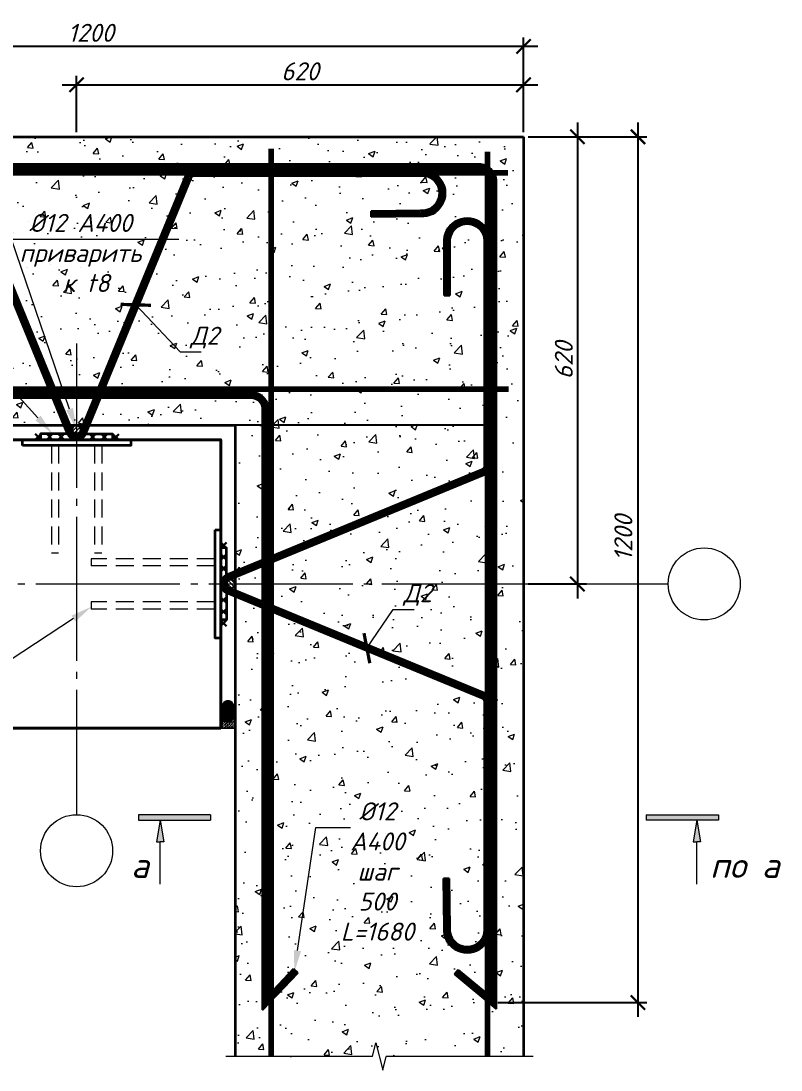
# Model space of a CAD drawing. Header units: millimetres. Extents: x -1807136 to 121189, y 23614 to 410608.
# Drawn here: x 17786 to 18840, y 25172 to 26627 of the extents above; entities that cross this region are included whole.
import ezdxf
from ezdxf import colors
from ezdxf.entities.mleader import LeaderData, LeaderLine
from ezdxf.enums import TextEntityAlignment as Align
from ezdxf.math import Vec2, Vec3

# ---------------------------------------------------------------- set-up
doc = ezdxf.new("R2010")
doc.units = ezdxf.units.MM
doc.header["$PDMODE"] = 3
doc.linetypes.add('DASHED2', pattern=[0.375, 0.25, -0.125])
doc.linetypes.add('GOST2.303 5', pattern=[24, 20, -1.5, 1, -1.5])
doc.layers.get('0').update_dxf_attribs({"lineweight": 5})
doc.layers.get('Defpoints').update_dxf_attribs({"lineweight": 0})
for name, color, linetype, lineweight in [('!!!Металл разрез', 7, 'Continuous', 35), ('#Cварка', 96, 'Continuous', 30), ('#Арматура', 152, 'Continuous', 30), ('#Бетон разрез', 22, 'Continuous', 40), ('#Выноски', 7, 'Continuous', 15), ('#Газобетон', 152, 'Continuous', 35), ('#Границы штриховок', 7, 'Continuous', 20), ('#Оси', 7, 'Continuous', 9), ('k_ Размеры', 7, 'Continuous', 15)]:
    doc.layers.add(name, color=color, linetype=linetype, lineweight=lineweight)
doc.layers.add('#Hatch', color=7, linetype='Continuous', lineweight=5, true_color=0x525252)
doc.layers.add('#Арматура вид_2', color=7, linetype='Continuous', lineweight=35, true_color=0x616161)
doc.styles.add('STEP PR', font='isocpeui.ttf')
doc.dimstyles.new('SPDS', dxfattribs={"dimscale": 10, "dimtxt": 2.5, "dimasz": 2, "dimexe": 1.25, "dimexo": 0.625, "dimtad": 1, "dimdec": 0, "dimrnd": 0.001, "dimtxsty": 'STEP PR', "dimblk": 'ARCHTICK', "dimcen": 2.5, "dimdle": 2, "dimclrd": 256, "dimclre": 256, "dimclrt": 7, "dimadec": 0, "dimazin": 2, "dimtfac": 0.75, "dimtdec": 0, "dimtmove": 1, "dimatfit": 3, "dimfxl": 1, "dimtolj": 1, "dimarcsym": 1})
pattern_1 = [(315, (-13598.9252, 45024.1905), (1.122532015, 1.122532015), []), (45, (-13598.9252, 45024.1905), (-1.122532015, 1.122532015), [])]
pattern_2 = [(307.5, (-13598.9252, 45027.4771), (2.44706619, 0.08000156), [0, -1.9304, 0, -2.159, 0, -2.06375]), (277.5, (-13598.9252, 45027.477), (3.5841255, -2.24761642), [0, -1.0414, 0, -1.7399, 0, -0.66675]), (237.5, (-13598.9252, 45029.0392), (0.00718592, -3.95496185), [0, -0.635, 0, -2.286, 0, -2.9845]), (227.5, (-13598.9252, 45029.0392), (1.11464662, -3.81778226), [0, -0.3175, 0, -1.4986, 0, -1.7145])]

# ---------------------------------------------------------------- blocks, each defined once
blk = doc.blocks.new('*U244')
at = {"layer": '#Арматура', "lineweight": 0}
h = blk.add_hatch(dxfattribs=at)
h.set_pattern_fill('ANSI31', scale=1.2)
edge = h.paths.add_edge_path()
edge.add_arc((0, 6), 6, 0, 360)
blk.add_circle((0, 6), 6)
blk = doc.blocks.new('_ArchTick')
at = {"color": 0, "linetype": 'ByBlock', "const_width": 0.15}
blk.add_lwpolyline([(-0.5, -0.5), (0.5, 0.5)], dxfattribs=at)
blk = doc.blocks.new('*D450')
at = {"layer": 'Defpoints', "color": 0, "transparency": 16777216}
for p in [(17054.2, 26466.3), (18435.7, 26466.3), (18435.7, 26066.3)]:
    blk.add_point(p, dxfattribs=at)
at = {"layer": 'k_ Размеры', "lineweight": -2, "transparency": 16777216}
for p, q in [((17054.2, 26046.3), (17054.2, 26486.3)), ((18429.4, 26466.3), (17041.7, 26466.3)), ((18429.4, 26066.3), (17041.7, 26066.3))]:
    blk.add_line(p, q, dxfattribs=at)
at = {"layer": 'k_ Размеры', "lineweight": -2, "transparency": 16777216, "xscale": 20, "yscale": 20, "zscale": 20}
for p, rotation in [((17054.2, 26466.3), 90), ((17054.2, 26066.3), 270)]:
    blk.add_blockref('_ArchTick', p, dxfattribs=dict(at, rotation=rotation))
at = {"layer": 'k_ Размеры', "color": 7, "transparency": 16777216, "insert": (17035.4, 26266.3), "char_height": 25, "attachment_point": 5, "rotation": 90, "style": 'STEP PR'}
blk.add_mtext('\\A1;400', dxfattribs=at)
blk = doc.blocks.new('*D451')
at = {"layer": 'Defpoints', "color": 0, "lineweight": 40, "transparency": 16777216}
for p in [(17115.7, 26116.3), (18435.7, 26116.3), (18435.7, 26066.3)]:
    blk.add_point(p, dxfattribs=at)
at = {"layer": 'k_ Размеры', "lineweight": -2, "transparency": 16777216}
for p, q in [((17115.7, 26046.3), (17115.7, 26136.3)), ((18429.4, 26116.3), (17103.2, 26116.3)), ((18429.4, 26066.3), (17103.2, 26066.3))]:
    blk.add_line(p, q, dxfattribs=at)
at = {"layer": 'k_ Размеры', "lineweight": -2, "transparency": 16777216, "xscale": 20, "yscale": 20, "zscale": 20}
for p, rotation in [((17115.7, 26116.3), 90), ((17115.7, 26066.3), 270)]:
    blk.add_blockref('_ArchTick', p, dxfattribs=dict(at, rotation=rotation))
at = {"layer": 'k_ Размеры', "color": 7, "transparency": 16777216, "insert": (17097, 26091.3), "char_height": 25, "attachment_point": 5, "rotation": 90, "style": 'STEP PR'}
blk.add_mtext('\\A1;50', dxfattribs=at)
blk = doc.blocks.new('*D452')
at = {"layer": 'Defpoints', "color": 0, "lineweight": 40, "transparency": 16777216}
for p in [(18435.7, 26466.3), (17115.7, 26416.3), (18435.7, 26416.3)]:
    blk.add_point(p, dxfattribs=at)
at = {"layer": 'k_ Размеры', "lineweight": -2, "transparency": 16777216}
for p, q in [((17115.7, 26486.3), (17115.7, 26396.3)), ((18429.4, 26466.3), (17103.2, 26466.3)), ((18429.4, 26416.3), (17103.2, 26416.3))]:
    blk.add_line(p, q, dxfattribs=at)
at = {"layer": 'k_ Размеры', "lineweight": -2, "transparency": 16777216, "xscale": 20, "yscale": 20, "zscale": 20}
for p, rotation in [((17115.7, 26466.3), 90), ((17115.7, 26416.3), 270)]:
    blk.add_blockref('_ArchTick', p, dxfattribs=dict(at, rotation=rotation))
at = {"layer": 'k_ Размеры', "color": 7, "transparency": 16777216, "insert": (17097, 26441.3), "char_height": 25, "attachment_point": 5, "rotation": 90, "style": 'STEP PR'}
blk.add_mtext('\\A1;50', dxfattribs=at)
blk = doc.blocks.new('*D453')
at = {"layer": 'Defpoints', "color": 0, "transparency": 16777216}
for p in [(18435.7, 26066.3), (17115.7, 26046.3), (18063.2, 26046.3)]:
    blk.add_point(p, dxfattribs=at)
at = {"layer": 'k_ Размеры', "lineweight": -2, "transparency": 16777216}
for p, q in [((17115.7, 26086.3), (17115.7, 26026.3)), ((18429.4, 26066.3), (17103.2, 26066.3)), ((18057, 26046.3), (17103.2, 26046.3))]:
    blk.add_line(p, q, dxfattribs=at)
at = {"layer": 'k_ Размеры', "lineweight": -2, "transparency": 16777216, "xscale": 20, "yscale": 20, "zscale": 20}
for p, rotation in [((17115.7, 26066.3), 90), ((17115.7, 26046.3), 270)]:
    blk.add_blockref('_ArchTick', p, dxfattribs=dict(at, rotation=rotation))
at = {"layer": 'k_ Размеры', "color": 7, "transparency": 16777216, "insert": (17097.3, 26005.3), "char_height": 25, "attachment_point": 5, "rotation": 90, "style": 'STEP PR'}
blk.add_mtext('\\A1;20', dxfattribs=at)
blk = doc.blocks.new('*U251')
for p, q in [((-0.5, 0.5), (0.5, -0.5)), ((0.5, 0.5), (-0.5, -0.5)), ((1.5, 0.5), (2.5, -0.5)), ((2.5, 0.5), (1.5, -0.5)), ((3.5, 0.5), (4.5, -0.5)), ((4.5, 0.5), (3.5, -0.5))]:
    blk.add_line(p, q)
blk = doc.blocks.new('*U458')
at = {"ltscale": 100}
h = blk.add_hatch(color=256, dxfattribs=at)
h.dxf.hatch_style = 1
h.paths.add_polyline_path([(-335, 770), (-335, 700), (665, 700), (665, 770)])
h = blk.add_hatch(color=256, dxfattribs=at)
h.dxf.hatch_style = 1
h.paths.add_polyline_path([(-85, 400), (-35, 400), (15, 400), (-35, 700)])
at = {"linetype": 'Continuous', "ltscale": 100}
for p, q in [((-335, 770), (-335, 700)), ((665, 770), (-335, 770)), ((-335, 700), (665, 700)), ((-35, 700), (-85, 400)), ((-35, 700), (15, 400)), ((-85, 400), (-35, 400)), ((15, 400), (-35, 400))]:
    blk.add_line(p, q, dxfattribs=at)
blk.add_lwpolyline([(665, 770), (665, 700)], dxfattribs=at)
at = {"linetype": 'Continuous', "ltscale": 100, "extrusion": (-1, 1e-16, 0), "elevation": 35}
blk.add_lwpolyline([(190, 0), (-400, 0)], dxfattribs=at)
at = {"ltscale": 100, "style": 'STEP PR'}
blk.add_attdef('Nh', text='', height=350, dxfattribs=at).set_placement((-192, -102), align=Align.RIGHT)
blk = doc.blocks.new('*D454')
at = {"layer": 'Defpoints', "color": 0, "transparency": 16777216}
for p in [(17282.9, 26591.7), (18483.2, 26466.3), (17282.9, 26424.3)]:
    blk.add_point(p, dxfattribs=at)
at = {"layer": 'k_ Размеры', "lineweight": -2, "transparency": 16777216}
for p, q in [((18503.2, 26591.7), (17262.9, 26591.7)), ((17282.9, 26430.5), (17282.9, 26604.2)), ((18483.2, 26472.5), (18483.2, 26604.2))]:
    blk.add_line(p, q, dxfattribs=at)
at = {"layer": 'k_ Размеры', "lineweight": -2, "transparency": 16777216, "xscale": 20, "yscale": 20, "zscale": 20, "rotation": 180}
blk.add_blockref('_ArchTick', (17282.9, 26591.7), dxfattribs=at)
at = {"layer": 'k_ Размеры', "lineweight": -2, "transparency": 16777216, "xscale": 20, "yscale": 20, "zscale": 20}
blk.add_blockref('_ArchTick', (18483.2, 26591.7), dxfattribs=at)
at = {"layer": 'k_ Размеры', "color": 7, "transparency": 16777216, "insert": (17883.1, 26610.5), "char_height": 25, "attachment_point": 5, "style": 'STEP PR'}
blk.add_mtext('\\A1;1200', dxfattribs=at)
blk = doc.blocks.new('*D455')
at = {"layer": 'Defpoints', "color": 0, "transparency": 16777216}
for p in [(18483.2, 26466.3), (18441.2, 25265.8), (18642, 25265.8)]:
    blk.add_point(p, dxfattribs=at)
at = {"layer": 'k_ Размеры', "lineweight": -2, "transparency": 16777216}
for p, q in [((18642, 26486.3), (18642, 25245.8)), ((18489.5, 26466.3), (18654.5, 26466.3)), ((18447.5, 25265.8), (18654.5, 25265.8))]:
    blk.add_line(p, q, dxfattribs=at)
at = {"layer": 'k_ Размеры', "lineweight": -2, "transparency": 16777216, "xscale": 20, "yscale": 20, "zscale": 20}
for p, rotation in [((18642, 26466.3), 90), ((18642, 25265.8), 270)]:
    blk.add_blockref('_ArchTick', p, dxfattribs=dict(at, rotation=rotation))
at = {"layer": 'k_ Размеры', "color": 7, "transparency": 16777216, "insert": (18621.7, 25910), "char_height": 25, "attachment_point": 5, "rotation": 90, "style": 'STEP PR'}
blk.add_mtext('\\A1;1200', dxfattribs=at)
blk = doc.blocks.new('*D456')
at = {"layer": 'Defpoints', "color": 0, "transparency": 16777216}
for p in [(18483.2, 26466.3), (18483.2, 25846.3), (18557.9, 25846.3)]:
    blk.add_point(p, dxfattribs=at)
at = {"layer": 'k_ Размеры', "lineweight": -2, "transparency": 16777216}
for p, q in [((18557.9, 26486.3), (18557.9, 25826.3)), ((18489.5, 26466.3), (18570.4, 26466.3)), ((18489.5, 25846.3), (18570.4, 25846.3))]:
    blk.add_line(p, q, dxfattribs=at)
at = {"layer": 'k_ Размеры', "lineweight": -2, "transparency": 16777216, "xscale": 20, "yscale": 20, "zscale": 20}
for p, rotation in [((18557.9, 26466.3), 90), ((18557.9, 25846.3), 270)]:
    blk.add_blockref('_ArchTick', p, dxfattribs=dict(at, rotation=rotation))
at = {"layer": 'k_ Размеры', "color": 7, "transparency": 16777216, "insert": (18539.1, 26156.3), "char_height": 25, "attachment_point": 5, "rotation": 90, "style": 'STEP PR'}
blk.add_mtext('\\A1;620', dxfattribs=at)
blk = doc.blocks.new('*D457')
at = {"layer": 'Defpoints', "color": 0, "transparency": 16777216}
for p in [(18483.2, 26538.4), (17863.2, 26466.3), (18483.2, 26466.3)]:
    blk.add_point(p, dxfattribs=at)
at = {"layer": 'k_ Размеры', "lineweight": -2, "transparency": 16777216}
for p, q in [((17863.2, 26472.5), (17863.2, 26550.9)), ((18483.2, 26472.5), (18483.2, 26550.9)), ((17843.2, 26538.4), (18503.2, 26538.4))]:
    blk.add_line(p, q, dxfattribs=at)
at = {"layer": 'k_ Размеры', "lineweight": -2, "transparency": 16777216, "xscale": 20, "yscale": 20, "zscale": 20, "rotation": 180}
blk.add_blockref('_ArchTick', (17863.2, 26538.4), dxfattribs=at)
at = {"layer": 'k_ Размеры', "lineweight": -2, "transparency": 16777216, "xscale": 20, "yscale": 20, "zscale": 20}
blk.add_blockref('_ArchTick', (18483.2, 26538.4), dxfattribs=at)
at = {"layer": 'k_ Размеры', "color": 7, "transparency": 16777216, "insert": (18173.2, 26557.1), "char_height": 25, "attachment_point": 5, "style": 'STEP PR'}
blk.add_mtext('\\A1;620', dxfattribs=at)
blk = doc.blocks.new('*U459')
at = {"ltscale": 100}
h = blk.add_hatch(color=256, dxfattribs=at)
h.dxf.hatch_style = 1
h.paths.add_polyline_path([(665, 770), (665, 700), (1665, 700), (1665, 770)])
h = blk.add_hatch(color=256, dxfattribs=at)
h.dxf.hatch_style = 1
h.paths.add_polyline_path([(1415, 400), (1365, 400), (1315, 400), (1365, 700)])
at = {"linetype": 'Continuous', "ltscale": 100}
for p, q in [((665, 770), (1665, 770)), ((1665, 770), (1665, 700)), ((1665, 700), (665, 700)), ((1365, 700), (1315, 400)), ((1365, 700), (1415, 400)), ((1315, 400), (1365, 400)), ((1415, 400), (1365, 400))]:
    blk.add_line(p, q, dxfattribs=at)
blk.add_lwpolyline([(665, 770), (665, 700)], dxfattribs=at)
at = {"linetype": 'Continuous', "ltscale": 100, "extrusion": (1, 1e-16, 0), "elevation": 1365}
blk.add_lwpolyline([(-190, 0), (400, 0)], dxfattribs=at)
at = {"ltscale": 100, "style": 'STEP PR'}
blk.add_attdef('Nh', text='', height=350, dxfattribs=at).set_placement((1799, -102), align=Align.RIGHT)
blk = doc.blocks.new('*U460')
at = {"color": 0, "linetype": 'ByBlock', "lineweight": -2}
for p, q in [((13.583, 0), (13.896, 1.25)), ((13.896, 1.25), (14.521, -1.25)), ((13.583, 0), (0, 0)), ((14.521, -1.25), (14.833, 0)), ((28.417, 0), (14.833, 0))]:
    blk.add_line(p, q, dxfattribs=at)

msp = doc.modelspace()

# ---------------------------------------------------------------- hatches: boundary and pattern name
at = {"layer": '#Hatch'}
h = msp.add_hatch(dxfattribs=at)
h.set_pattern_fill('AR-CONC', color=256, scale=0.5)
h.paths.add_polyline_path([(18483.2, 26466.3), (17163.7, 26466.3), (17163.7, 26275.6), (17182.5, 26271), (17145, 26261.6), (17163.7, 26256.9), (17163.7, 26066.3), (18083.2, 26066.3), (18083.2, 25191), (18273.8, 25191), (18278.5, 25209.8), (18287.9, 25172.3), (18292.6, 25191), (18483.2, 25191)])
h = msp.add_hatch(dxfattribs=at)
h.set_pattern_fill('ANSI37', color=256, scale=0.5, angle=-90)
h.set_pattern_definition(pattern_1)
edge = h.paths.add_edge_path()
edge.add_ellipse((18073.2, 25669.7), major_axis=(0, 14.6), ratio=0.686145, start_angle=0, end_angle=360, ccw=False)
h = msp.add_hatch(dxfattribs=at)
h.set_pattern_fill('ANSI37', color=256, scale=0.5, angle=-90)
h.set_pattern_definition(pattern_1)
edge = h.paths.add_edge_path()
edge.add_ellipse((18073.2, 25669.7), major_axis=(0, 14.6), ratio=0.686145, start_angle=0, end_angle=360, ccw=False)
h = msp.add_hatch(dxfattribs=at)
h.set_pattern_fill('ANSI37', color=256, scale=0.5, angle=-90)
h.set_pattern_definition(pattern_1)
edge = h.paths.add_edge_path()
edge.add_ellipse((18073.2, 25669.7), major_axis=(0, 14.6), ratio=0.686145, start_angle=0, end_angle=360, ccw=False)
h = msp.add_hatch(dxfattribs=at)
h.set_pattern_fill('ANSI37', color=256, scale=0.5, angle=-90)
h.set_pattern_definition(pattern_1)
edge = h.paths.add_edge_path()
edge.add_ellipse((18073.2, 25669.7), major_axis=(0, 14.6), ratio=0.686145, start_angle=0, end_angle=360, ccw=False)
h = msp.add_hatch(dxfattribs=at)
h.set_pattern_fill('AR-SAND', color=256, scale=0.05, angle=-90)
h.set_pattern_definition(pattern_2)
edge = h.paths.add_edge_path()
edge.add_ellipse((18073.2, 25669.7), major_axis=(0, 14.6), ratio=0.686145, start_angle=90, end_angle=270)
edge.add_line((18083.2, 25669.7), (18083.2, 25646.3))
edge.add_line((18083.2, 25646.3), (18063.2, 25646.3))
edge.add_line((18063.2, 25646.3), (18063.2, 25669.7))
h = msp.add_hatch(dxfattribs=at)
h.set_pattern_fill('AR-SAND', color=256, scale=0.05, angle=-90)
h.set_pattern_definition(pattern_2)
edge = h.paths.add_edge_path()
edge.add_ellipse((18073.2, 25669.7), major_axis=(0, 14.6), ratio=0.686145, start_angle=90, end_angle=270)
edge.add_line((18083.2, 25669.7), (18083.2, 25646.3))
edge.add_line((18083.2, 25646.3), (18063.2, 25646.3))
edge.add_line((18063.2, 25646.3), (18063.2, 25669.7))
h = msp.add_hatch(dxfattribs=at)
h.set_pattern_fill('AR-SAND', color=256, scale=0.05, angle=-90)
h.set_pattern_definition(pattern_2)
edge = h.paths.add_edge_path()
edge.add_ellipse((18073.2, 25669.7), major_axis=(0, 14.6), ratio=0.686145, start_angle=90, end_angle=270)
edge.add_line((18083.2, 25669.7), (18083.2, 25646.3))
edge.add_line((18083.2, 25646.3), (18063.2, 25646.3))
edge.add_line((18063.2, 25646.3), (18063.2, 25669.7))
h = msp.add_hatch(dxfattribs=at)
h.set_pattern_fill('AR-SAND', color=256, scale=0.05, angle=-90)
h.set_pattern_definition(pattern_2)
edge = h.paths.add_edge_path()
edge.add_ellipse((18073.2, 25669.7), major_axis=(0, 14.6), ratio=0.686145, start_angle=90, end_angle=270)
edge.add_line((18083.2, 25669.7), (18083.2, 25646.3))
edge.add_line((18083.2, 25646.3), (18063.2, 25646.3))
edge.add_line((18063.2, 25646.3), (18063.2, 25669.7))

# ---------------------------------------------------------------- linework, layer by layer
at = {"layer": '!!!Металл разрез'}
for points in [[(17863.2, 26054.3), (17813.2, 26054.3), (17813.2, 26046.3)], [(17863.2, 26054.3), (17813.2, 26054.3), (17813.2, 26046.3)], [(17863.2, 26054.3), (17813.2, 26054.3), (17813.2, 26046.3)], [(17863.2, 26054.3), (17813.2, 26054.3), (17813.2, 26046.3)], [(17863.2, 26054.3), (17913.2, 26054.3), (17913.2, 26046.3)], [(17863.2, 26054.3), (17913.2, 26054.3), (17913.2, 26046.3)], [(17863.2, 26054.3), (17913.2, 26054.3), (17913.2, 26046.3)], [(17863.2, 26054.3), (17913.2, 26054.3), (17913.2, 26046.3)], [(18071.2, 25846.3), (18071.2, 25896.3), (18063.2, 25896.3)], [(18071.2, 25846.3), (18071.2, 25896.3), (18063.2, 25896.3)], [(18071.2, 25846.3), (18071.2, 25896.3), (18063.2, 25896.3)], [(18071.2, 25846.3), (18071.2, 25896.3), (18063.2, 25896.3)], [(18071.2, 25846.3), (18071.2, 25796.3), (18063.2, 25796.3)], [(18071.2, 25846.3), (18071.2, 25796.3), (18063.2, 25796.3)], [(18071.2, 25846.3), (18071.2, 25796.3), (18063.2, 25796.3)], [(18071.2, 25846.3), (18071.2, 25796.3), (18063.2, 25796.3)]]:
    msp.add_lwpolyline(points, dxfattribs=at)
for points in [[(17788.2, 26038.3), (17788.2, 26046.3), (17938.2, 26046.3), (17938.2, 26038.3)], [(17788.2, 26038.3), (17788.2, 26046.3), (17938.2, 26046.3), (17938.2, 26038.3)], [(17788.2, 26038.3), (17788.2, 26046.3), (17938.2, 26046.3), (17938.2, 26038.3)], [(17788.2, 26038.3), (17788.2, 26046.3), (17938.2, 26046.3), (17938.2, 26038.3)], [(18055.2, 25921.3), (18063.2, 25921.3), (18063.2, 25771.3), (18055.2, 25771.3)], [(18055.2, 25921.3), (18063.2, 25921.3), (18063.2, 25771.3), (18055.2, 25771.3)], [(18055.2, 25921.3), (18063.2, 25921.3), (18063.2, 25771.3), (18055.2, 25771.3)], [(18055.2, 25921.3), (18063.2, 25921.3), (18063.2, 25771.3), (18055.2, 25771.3)]]:
    msp.add_lwpolyline(points, close=True, dxfattribs=at)
at = {"layer": '#Арматура', "const_width": 8}
for points in [[(18133.2, 26449.7), (18133.2, 25191)], [(18133.2, 26449.7), (18133.2, 25191)], [(18133.2, 26449.7), (18133.2, 25191)], [(18433.2, 26445.7), (18433.2, 25191)], [(17163.7, 26416.3), (18435.7, 26416.3)], [(17163.7, 26416.3), (18435.7, 26416.3)], [(17163.7, 26416.3), (18461.8, 26416.3)], [(18133.2, 26414.6), (18133.2, 25191)], [(18433.2, 26414.6), (18433.2, 25191)], [(18433.2, 26414.6), (18433.2, 25191)], [(17163.7, 26116.3), (18435.7, 26116.3)], [(17163.7, 26116.3), (18435.7, 26116.3)], [(17163.7, 26116.3), (18462.4, 26116.3)], [(17163.7, 26116.3), (18083.2, 26116.3)]]:
    msp.add_lwpolyline(points, dxfattribs=at)
at = {"layer": '#Арматура'}
for points in [[(17317.9, 26392.4), (17271.1, 26428.3), (18421.2, 26428.3, -0.414214), (18445.2, 26404.3), (18445.2, 25257.3), (18387.5, 25305.1)], [(17322.7, 26398.7), (17294.7, 26420.3), (18421.2, 26420.3, -0.414214), (18437.2, 26404.3), (18437.2, 25274.3), (18392.6, 25311.2)], [(18271.8, 26355.3), (18340.2, 26356.1, 1.070978), (18340.2, 26420.3), (18027.3, 26420.3, 0.303932), (18014.4, 26411.6), (17868.8, 26058, -0.667749), (17857.7, 26058), (17712, 26411.6, 0.303932), (17699.1, 26420.3), (17390.5, 26420.3, 1.071381), (17390.5, 26356.1), (17463.3, 26356.1)], [(18271.8, 26355.3), (18340.2, 26356.1, 1.070978), (18340.2, 26420.3), (18027.3, 26420.3, 0.303932), (18014.4, 26411.6), (17868.8, 26058, -0.667749), (17857.7, 26058), (17712, 26411.6, 0.303932), (17699.1, 26420.3), (17390.5, 26420.3, 1.071381), (17390.5, 26356.1), (17463.3, 26356.1)], [(18271.8, 26355.3), (18340.2, 26356.1, 1.070978), (18340.2, 26420.3), (18027.3, 26420.3, 0.303932), (18014.4, 26411.6), (17868.8, 26058, -0.667749), (17857.7, 26058), (17712, 26411.6, 0.303932), (17699.1, 26420.3), (17390.5, 26420.3, 1.071381), (17390.5, 26356.1), (17463.3, 26356.1)], [(18271.8, 26355.3), (18340.2, 26356.1, 1.070978), (18340.2, 26420.3), (18027.3, 26420.3, 0.303932), (18014.4, 26411.6), (17868.8, 26058, -0.667749), (17857.7, 26058), (17712, 26411.6, 0.303932), (17699.1, 26420.3), (17390.5, 26420.3, 1.071381), (17390.5, 26356.1), (17463.3, 26356.1)], [(18271.7, 26363.3), (18340.4, 26364.1, 1.08333), (18340.5, 26412.3), (18027.3, 26412.3, 0.303932), (18021.8, 26408.6), (17876.2, 26054.9, -0.668407), (17850.3, 26054.9), (17704.6, 26408.6, 0.303932), (17699.1, 26412.3), (17390.2, 26412.3, 1.082825), (17390.2, 26364.1), (17463.3, 26364.1)], [(18271.7, 26363.3), (18340.4, 26364.1, 1.08333), (18340.5, 26412.3), (18027.3, 26412.3, 0.303932), (18021.8, 26408.6), (17876.2, 26054.9, -0.668407), (17850.3, 26054.9), (17704.6, 26408.6, 0.303932), (17699.1, 26412.3), (17390.2, 26412.3, 1.082825), (17390.2, 26364.1), (17463.3, 26364.1)], [(18271.7, 26363.3), (18340.4, 26364.1, 1.08333), (18340.5, 26412.3), (18027.3, 26412.3, 0.303932), (18021.8, 26408.6), (17876.2, 26054.9, -0.668407), (17850.3, 26054.9), (17704.6, 26408.6, 0.303932), (17699.1, 26412.3), (17390.2, 26412.3, 1.082825), (17390.2, 26364.1), (17463.3, 26364.1)], [(18271.7, 26363.3), (18340.4, 26364.1, 1.08333), (18340.5, 26412.3), (18027.3, 26412.3, 0.303932), (18021.8, 26408.6), (17876.2, 26054.9, -0.668407), (17850.3, 26054.9), (17704.6, 26408.6, 0.303932), (17699.1, 26412.3), (17390.2, 26412.3, 1.082825), (17390.2, 26364.1), (17463.3, 26364.1)], [(18380.2, 25437.8), (18381, 25369.1, 1.08333), (18429.2, 25369), (18429.2, 25682.2, 0.303932), (18425.5, 25687.7), (18071.9, 25833.3, -0.668407), (18071.9, 25859.2), (18425.5, 26004.9, 0.303932), (18429.2, 26010.4), (18429.2, 26319.3, 1.082825), (18381, 26319.3), (18381, 26246.2)], [(18380.2, 25437.8), (18381, 25369.1, 1.08333), (18429.2, 25369), (18429.2, 25682.2, 0.303932), (18425.5, 25687.7), (18071.9, 25833.3, -0.668407), (18071.9, 25859.2), (18425.5, 26004.9, 0.303932), (18429.2, 26010.4), (18429.2, 26319.3, 1.082825), (18381, 26319.3), (18381, 26246.2)], [(18380.2, 25437.8), (18381, 25369.1, 1.08333), (18429.2, 25369), (18429.2, 25682.2, 0.303932), (18425.5, 25687.7), (18071.9, 25833.3, -0.668407), (18071.9, 25859.2), (18425.5, 26004.9, 0.303932), (18429.2, 26010.4), (18429.2, 26319.3, 1.082825), (18381, 26319.3), (18381, 26246.2)], [(18380.2, 25437.8), (18381, 25369.1, 1.08333), (18429.2, 25369), (18429.2, 25682.2, 0.303932), (18425.5, 25687.7), (18071.9, 25833.3, -0.668407), (18071.9, 25859.2), (18425.5, 26004.9, 0.303932), (18429.2, 26010.4), (18429.2, 26319.3, 1.082825), (18381, 26319.3), (18381, 26246.2)], [(18372.2, 25437.7), (18373, 25369.3, 1.070978), (18437.2, 25369.3), (18437.2, 25682.2, 0.303932), (18428.6, 25695.1), (18074.9, 25840.7, -0.667749), (18074.9, 25851.8), (18428.6, 25997.5, 0.303932), (18437.2, 26010.4), (18437.2, 26319, 1.071381), (18373, 26319), (18373, 26246.2)], [(18372.2, 25437.7), (18373, 25369.3, 1.070978), (18437.2, 25369.3), (18437.2, 25682.2, 0.303932), (18428.6, 25695.1), (18074.9, 25840.7, -0.667749), (18074.9, 25851.8), (18428.6, 25997.5, 0.303932), (18437.2, 26010.4), (18437.2, 26319, 1.071381), (18373, 26319), (18373, 26246.2)], [(18372.2, 25437.7), (18373, 25369.3, 1.070978), (18437.2, 25369.3), (18437.2, 25682.2, 0.303932), (18428.6, 25695.1), (18074.9, 25840.7, -0.667749), (18074.9, 25851.8), (18428.6, 25997.5, 0.303932), (18437.2, 26010.4), (18437.2, 26319, 1.071381), (18373, 26319), (18373, 26246.2)], [(18372.2, 25437.7), (18373, 25369.3, 1.070978), (18437.2, 25369.3), (18437.2, 25682.2, 0.303932), (18428.6, 25695.1), (18074.9, 25840.7, -0.667749), (18074.9, 25851.8), (18428.6, 25997.5, 0.303932), (18437.2, 26010.4), (18437.2, 26319, 1.071381), (18373, 26319), (18373, 26246.2)], [(17318, 26138.5), (17270.5, 26104.3), (18105.2, 26104.3, -0.414214), (18121.2, 26088.3), (18121.2, 25255.8), (18170, 25306.9)], [(17322.6, 26132), (17295.3, 26112.3), (18105.2, 26112.3, -0.414214), (18129.2, 26088.3), (18129.2, 25275.8), (18164.3, 25312.5)]]:
    msp.add_lwpolyline(points, format="xyb", dxfattribs=at)
for points in [[(18271.7, 26363.3), (18271.8, 26355.3)], [(18381, 26246.2), (18373, 26246.2)], [(18380.2, 25437.8), (18372.2, 25437.7)], [(18164.3, 25312.5), (18170, 25306.9)], [(18387.5, 25305.1), (18392.6, 25311.2)]]:
    msp.add_lwpolyline(points, dxfattribs=at)
at = {"layer": '#Арматура вид_2', "const_width": 8}
for points in [[(17320.3, 26395.5), (17282.9, 26424.3), (18421.2, 26424.3, -0.414214), (18441.2, 26404.3), (18441.2, 25265.8), (18390.1, 25308.1)], [(18271.7, 26359.3), (18340.3, 26360.1, 1.076476), (18340.3, 26416.3), (18027.3, 26416.3, 0.303932), (18018.1, 26410.1), (17872.5, 26056.4, -0.668179), (17854, 26056.4), (17708.3, 26410.1, 0.303932), (17699.1, 26416.3), (17390.4, 26416.3, 1.076476), (17390.4, 26360.1), (17463.3, 26360.1)], [(18271.7, 26359.3), (18340.3, 26360.1, 1.076476), (18340.3, 26416.3), (18027.3, 26416.3, 0.303932), (18018.1, 26410.1), (17872.5, 26056.4, -0.668179), (17854, 26056.4), (17708.3, 26410.1, 0.303932), (17699.1, 26416.3), (17390.4, 26416.3, 1.076476), (17390.4, 26360.1), (17463.3, 26360.1)], [(18271.7, 26359.3), (18340.3, 26360.1, 1.076476), (18340.3, 26416.3), (18027.3, 26416.3, 0.303932), (18018.1, 26410.1), (17872.5, 26056.4, -0.668179), (17854, 26056.4), (17708.3, 26410.1, 0.303932), (17699.1, 26416.3), (17390.4, 26416.3, 1.076476), (17390.4, 26360.1), (17463.3, 26360.1)], [(18271.7, 26359.3), (18340.3, 26360.1, 1.076476), (18340.3, 26416.3), (18027.3, 26416.3, 0.303932), (18018.1, 26410.1), (17872.5, 26056.4, -0.668179), (17854, 26056.4), (17708.3, 26410.1, 0.303932), (17699.1, 26416.3), (17390.4, 26416.3, 1.076476), (17390.4, 26360.1), (17463.3, 26360.1)], [(18376.2, 25437.8), (18377, 25369.2, 1.076476), (18433.2, 25369.2), (18433.2, 25682.2, 0.303932), (18427, 25691.4), (18073.4, 25837, -0.668179), (18073.4, 25855.5), (18427, 26001.2, 0.303932), (18433.2, 26010.4), (18433.2, 26319.1, 1.076476), (18377, 26319.1), (18377, 26246.2)], [(18376.2, 25437.8), (18377, 25369.2, 1.076476), (18433.2, 25369.2), (18433.2, 25682.2, 0.303932), (18427, 25691.4), (18073.4, 25837, -0.668179), (18073.4, 25855.5), (18427, 26001.2, 0.303932), (18433.2, 26010.4), (18433.2, 26319.1, 1.076476), (18377, 26319.1), (18377, 26246.2)], [(18376.2, 25437.8), (18377, 25369.2, 1.076476), (18433.2, 25369.2), (18433.2, 25682.2, 0.303932), (18427, 25691.4), (18073.4, 25837, -0.668179), (18073.4, 25855.5), (18427, 26001.2, 0.303932), (18433.2, 26010.4), (18433.2, 26319.1, 1.076476), (18377, 26319.1), (18377, 26246.2)], [(18376.2, 25437.8), (18377, 25369.2, 1.076476), (18433.2, 25369.2), (18433.2, 25682.2, 0.303932), (18427, 25691.4), (18073.4, 25837, -0.668179), (18073.4, 25855.5), (18427, 26001.2, 0.303932), (18433.2, 26010.4), (18433.2, 26319.1, 1.076476), (18377, 26319.1), (18377, 26246.2)], [(17320.3, 26135.2), (17282.9, 26108.3), (18105.2, 26108.3, -0.414214), (18125.2, 26088.3), (18125.2, 25265.8), (18167.2, 25309.7)]]:
    msp.add_lwpolyline(points, format="xyb", dxfattribs=at)
at = {"layer": '#Бетон разрез'}
msp.add_lwpolyline([(18063.2, 25646.3), (18063.2, 26046.3), (17663.2, 26046.3), (17663.2, 25646.3), (18063.2, 25646.3)], dxfattribs=at)
at = {"layer": '#Газобетон'}
for points in [[(17163.7, 26466.3), (18435.7, 26466.3)], [(17163.7, 26466.3), (18435.7, 26466.3)], [(17163.7, 26466.3), (18435.7, 26466.3)], [(17163.7, 26466.3), (18483.2, 26466.3)], [(18483.2, 26466.3), (18483.2, 25191)], [(18483.2, 26414.6), (18483.2, 25191)], [(18483.2, 26414.6), (18483.2, 25191)], [(18483.2, 26414.6), (18483.2, 25191)], [(17163.7, 26066.3), (18083.2, 26066.3)], [(18083.2, 26066.3), (18083.2, 25191)], [(18083.2, 26066.3), (18083.2, 25191)], [(18083.2, 26066.3), (18083.2, 25191)], [(18083.2, 26066.3), (18083.2, 25191)]]:
    msp.add_lwpolyline(points, dxfattribs=at)
at = {"layer": '#Границы штриховок'}
msp.add_lwpolyline([(18063.2, 25646.3), (18083.2, 25646.3)], dxfattribs=at)
msp.add_lwpolyline([(18063.2, 25646.3), (18083.2, 25646.3)], dxfattribs=at)
msp.add_lwpolyline([(18063.2, 25646.3), (18083.2, 25646.3)], dxfattribs=at)
msp.add_lwpolyline([(18063.2, 25646.3), (18083.2, 25646.3)], dxfattribs=at)
at = {"layer": '#Границы штриховок', "extrusion": (0, 0, -1)}
msp.add_ellipse((18073.2, 25669.7), major_axis=(0, 14.6), ratio=0.686145, start_param=-1.570796, end_param=4.712389, dxfattribs=at)
msp.add_ellipse((18073.2, 25669.7), major_axis=(0, 14.6), ratio=0.686145, start_param=-1.570796, end_param=4.712389, dxfattribs=at)
msp.add_ellipse((18073.2, 25669.7), major_axis=(0, 14.6), ratio=0.686145, start_param=-1.570796, end_param=4.712389, dxfattribs=at)
msp.add_ellipse((18073.2, 25669.7), major_axis=(0, 14.6), ratio=0.686145, start_param=-1.570796, end_param=4.712389, dxfattribs=at)
at = {"layer": '#Оси', "linetype": 'GOST2.303 5', "ltscale": 10}
for points in [[(17863.2, 26179.5), (17863.2, 25576.3), (17863.2, 25526.3)], [(17566.5, 25846.3), (18303.9, 25846.3), (18683.9, 25846.3)]]:
    msp.add_lwpolyline(points, dxfattribs=at)
at = {"layer": '#Оси', "linetype": 'Continuous', "ltscale": 100}
for centre in [(18733.9, 25846.3), (17863.2, 25476.3)]:
    msp.add_circle(centre, 50, dxfattribs=at)
for points in [[(17788.2, 26046.3), (17788.2, 26038.3)], [(17788.2, 26046.3), (17788.2, 26038.3)], [(17788.2, 26046.3), (17788.2, 26038.3)], [(17788.2, 26046.3), (17788.2, 26038.3)], [(17938.2, 26046.3), (17938.2, 26038.3)], [(17938.2, 26046.3), (17938.2, 26038.3)], [(17938.2, 26046.3), (17938.2, 26038.3)], [(17938.2, 26046.3), (17938.2, 26038.3)], [(18063.2, 25921.3), (18055.2, 25921.3)], [(18063.2, 25921.3), (18055.2, 25921.3)], [(18063.2, 25921.3), (18055.2, 25921.3)], [(18063.2, 25921.3), (18055.2, 25921.3)], [(17828.2, 25889.2), (17838.2, 25889.2)], [(17828.2, 25889.2), (17838.2, 25889.2)], [(17828.2, 25889.2), (17838.2, 25889.2)], [(17828.2, 25889.2), (17838.2, 25889.2)], [(17883.5, 25881.3), (17883.5, 25871.3)], [(17883.5, 25881.3), (17883.5, 25871.3)], [(17883.5, 25881.3), (17883.5, 25871.3)], [(17883.5, 25881.3), (17883.5, 25871.3)], [(17888.2, 25889.2), (17898.2, 25889.2)], [(17888.2, 25889.2), (17898.2, 25889.2)], [(17888.2, 25889.2), (17898.2, 25889.2)], [(17888.2, 25889.2), (17898.2, 25889.2)], [(17883.5, 25821.3), (17883.5, 25811.3)], [(17883.5, 25821.3), (17883.5, 25811.3)], [(17883.5, 25821.3), (17883.5, 25811.3)], [(17883.5, 25821.3), (17883.5, 25811.3)], [(18063.2, 25771.3), (18055.2, 25771.3)], [(18063.2, 25771.3), (18055.2, 25771.3)], [(18063.2, 25771.3), (18055.2, 25771.3)], [(18063.2, 25771.3), (18055.2, 25771.3)], [(18063.2, 25646.3), (18083.2, 25646.3)], [(18063.2, 25646.3), (18083.2, 25646.3)], [(18063.2, 25646.3), (18083.2, 25646.3)], [(18063.2, 25646.3), (18083.2, 25646.3)]]:
    msp.add_lwpolyline(points)
at = {"linetype": 'DASHED2', "ltscale": 100}
for points in [[(17828.2, 26038.3), (17828.2, 25889.2)], [(17828.2, 26038.3), (17828.2, 25889.2)], [(17828.2, 26038.3), (17828.2, 25889.2)], [(17828.2, 26038.3), (17828.2, 25889.2)], [(17838.2, 26038.3), (17838.2, 25889.2)], [(17838.2, 26038.3), (17838.2, 25889.2)], [(17838.2, 26038.3), (17838.2, 25889.2)], [(17838.2, 26038.3), (17838.2, 25889.2)], [(17888.2, 26038.3), (17888.2, 25889.2)], [(17888.2, 26038.3), (17888.2, 25889.2)], [(17888.2, 26038.3), (17888.2, 25889.2)], [(17888.2, 26038.3), (17888.2, 25889.2)], [(17898.2, 26038.3), (17898.2, 25889.2)], [(17898.2, 26038.3), (17898.2, 25889.2)], [(17898.2, 26038.3), (17898.2, 25889.2)], [(17898.2, 26038.3), (17898.2, 25889.2)], [(18055.2, 25881.3), (17883.5, 25881.3)], [(18055.2, 25881.3), (17883.5, 25881.3)], [(18055.2, 25881.3), (17883.5, 25881.3)], [(18055.2, 25881.3), (17883.5, 25881.3)], [(18055.2, 25871.3), (17883.5, 25871.3)], [(18055.2, 25871.3), (17883.5, 25871.3)], [(18055.2, 25871.3), (17883.5, 25871.3)], [(18055.2, 25871.3), (17883.5, 25871.3)], [(18055.2, 25821.3), (17883.5, 25821.3)], [(18055.2, 25821.3), (17883.5, 25821.3)], [(18055.2, 25821.3), (17883.5, 25821.3)], [(18055.2, 25821.3), (17883.5, 25821.3)], [(18055.2, 25811.3), (17883.5, 25811.3)], [(18055.2, 25811.3), (17883.5, 25811.3)], [(18055.2, 25811.3), (17883.5, 25811.3)], [(18055.2, 25811.3), (17883.5, 25811.3)]]:
    msp.add_lwpolyline(points, dxfattribs=at)

# ---------------------------------------------------------------- block references
at = {"layer": '#Cварка', "yscale": -8, "zscale": -8}
for p, xscale, rotation in [((17809.8, 26050.3), -8, 180), ((17809.8, 26050.3), -8, 180), ((17809.8, 26050.3), -8, 180), ((17809.8, 26050.3), -8, 180), ((17917.6, 26050), 8, 180), ((17917.6, 26050), 8, 180), ((17917.6, 26050), 8, 180), ((17917.6, 26050), 8, 180), ((18067.2, 25899.7), -8, 90), ((18067.2, 25899.7), -8, 90), ((18067.2, 25899.7), -8, 90), ((18067.2, 25899.7), -8, 90), ((18067, 25791.9), 8, 89.99999999999999), ((18067, 25791.9), 8, 89.99999999999999), ((18067, 25791.9), 8, 89.99999999999999), ((18067, 25791.9), 8, 89.99999999999999)]:
    msp.add_blockref('*U251', p, dxfattribs=dict(at, xscale=xscale, rotation=rotation))
at = {"layer": '#Арматура', "xscale": -1, "rotation": 90}
msp.add_blockref('*U244', (17869.2, 26060.3), dxfattribs=at)
msp.add_blockref('*U244', (17869.2, 26060.3), dxfattribs=at)
msp.add_blockref('*U244', (17869.2, 26060.3), dxfattribs=at)
msp.add_blockref('*U244', (17869.2, 26060.3), dxfattribs=at)
at = {"layer": '#Арматура', "xscale": -1}
msp.add_blockref('*U244', (18077.2, 25840.3), dxfattribs=at)
msp.add_blockref('*U244', (18077.2, 25840.3), dxfattribs=at)
msp.add_blockref('*U244', (18077.2, 25840.3), dxfattribs=at)
msp.add_blockref('*U244', (18077.2, 25840.3), dxfattribs=at)
at = {"xscale": 0.1, "yscale": 0.1, "zscale": 0.1}
msp.add_blockref('*U458', (17982.6, 25448.9), dxfattribs=at).add_auto_attribs({'Nh': 'а'})
ref = msp.add_blockref('*U459', (18587, 25448.9), dxfattribs=dict(xscale=0.1, yscale=0.1, zscale=0.1))
ref.add_attrib('Nh', 'по a', dxfattribs={"ltscale": 100, "height": 35, "style": 'STEP PR'}).set_placement((18838.3, 25438.7), align=Align.RIGHT)
at = {"xscale": -15, "yscale": -15, "zscale": -15, "rotation": 180}
msp.add_blockref('*U460', (18070.1, 25191), dxfattribs=at)

# ---------------------------------------------------------------- dimensions: what is measured, and where the dimension line sits
at = {"layer": 'k_ Размеры'}
dim = msp.add_linear_dim(base=(17282.9, 26591.7), p1=(18483.2, 26466.3), p2=(17282.9, 26424.3), dimstyle='SPDS', dxfattribs=at)
dim.commit()
dim.dimension.update_dxf_attribs({"geometry": '*D454', "text_midpoint": (17883.1, 26610.5)})
dim = msp.add_linear_dim(base=(18483.2, 26538.4), p1=(17863.2, 26466.3), p2=(18483.2, 26466.3), dimstyle='SPDS', dxfattribs=at)
dim.commit()
dim.dimension.update_dxf_attribs({"geometry": '*D457', "text_midpoint": (18173.2, 26538.4), "dimtype": 160})
for base, p1, p2, picture, middle in [((17054.2, 26466.3), (18435.7, 26066.3), (18435.7, 26466.3), '*D450', (17035.4, 26266.3)), ((18557.9, 25846.3), (18483.2, 26466.3), (18483.2, 25846.3), '*D456', (18539.1, 26156.3))]:
    dim = msp.add_linear_dim(base=base, p1=p1, p2=p2, angle=90, dimstyle='SPDS', dxfattribs=at)
    dim.commit()
    dim.dimension.update_dxf_attribs({"geometry": picture, "text_midpoint": middle})
for base, p1, p2, picture, middle in [((17115.7, 26416.3), (18435.7, 26466.3), (18435.7, 26416.3), '*D452', (17097, 26441.3)), ((17115.7, 26116.3), (18435.7, 26066.3), (18435.7, 26116.3), '*D451', (17097, 26091.3))]:
    dim = msp.add_linear_dim(base=base, p1=p1, p2=p2, angle=90, dimstyle='SPDS', override={"dimscale": 10}, dxfattribs=at)
    dim.commit()
    dim.dimension.update_dxf_attribs({"geometry": picture, "text_midpoint": middle})
for base, p1, p2, picture, middle in [((18641.9833, 25265.8234), (18483.2247, 26466.2707), (18441.2247, 25265.8234), '*D455', (18640.4047, 25909.9798)), ((17115.7, 26046.3), (18435.7, 26066.3), (18063.2, 26046.3), '*D453', (17116, 26005.3))]:
    dim = msp.add_linear_dim(base=base, p1=p1, p2=p2, angle=90, dimstyle='SPDS', dxfattribs=at)
    dim.commit()
    dim.dimension.update_dxf_attribs({"geometry": picture, "text_midpoint": middle, "dimtype": 160})

# ---------------------------------------------------------------- leaders
at = {"layer": '#Выноски'}
ml = msp.add_multileader_mtext('Standard', dxfattribs=at)
ml.set_content('{\\H0.83333x;%%C12 A400\\Pприварить\\P к t8}', color=256, style='STEP PR')
ml.set_leader_properties(color=256, linetype='ByLayer', lineweight=-1)
ml.build(insert=Vec2(0, 0))
ml.multileader.update_dxf_attribs({"text_left_attachment_type": 6, "text_right_attachment_type": 6, "dogleg_length": 0, "arrow_head_size": 30, "scale": 0.1})
ctx = ml.context
ctx.base_point, ctx.scale, ctx.char_height, ctx.arrow_head_size, ctx.landing_gap_size, ctx.plane_origin = Vec3(17772.8, 26324.4), 0.1, 30, 30, 12.5, Vec3(20041.5, 25660.3)
ctx.left_attachment, ctx.right_attachment, ctx.text_align_type = 6, 6, 1
notes = []
notes.append((ctx, [(0, (1, 1, 0), (17772.8, 26324.4), (1, 0), 0, [(1, [(17863.2, 26060.3)], 0, [])])]))
ctx.mtext.insert, ctx.mtext.rotation, ctx.mtext.defined_height, ctx.mtext.alignment, ctx.mtext.flow_direction = Vec3(17868.7, 26359.4), 6.283185, 8.19, 2, 5
ml = msp.add_multileader_mtext('Standard', dxfattribs=at)
ml.set_content('{\\H0.83333x;Д2\\A1;\\H1.2x;      }', color=256, style='STEP PR')
ml.set_leader_properties(color=256, linetype='ByLayer', lineweight=-1)
ml.set_arrow_properties(name='ARCHTICK')
ml.build(insert=Vec2(0, 0))
ml.multileader.update_dxf_attribs({"text_left_attachment_type": 6, "text_right_attachment_type": 6, "dogleg_length": 0, "arrow_head_size": 30, "scale": 0.1})
ctx = ml.context
ctx.base_point, ctx.scale, ctx.char_height, ctx.arrow_head_size, ctx.landing_gap_size, ctx.plane_origin = Vec3(18006.7, 26167.9), 0.1, 30, 30, 12.5, Vec3(20340.6, 25891.3)
ctx.left_attachment, ctx.right_attachment, ctx.text_align_type = 6, 6, 1
notes.append((ctx, [(0, (1, 1, 0), (18006.7, 26167.9), (1, 0), 0, [(1, [(17945.3, 26233.3)], 0, [])])]))
ctx.mtext.insert, ctx.mtext.rotation, ctx.mtext.width, ctx.mtext.defined_height, ctx.mtext.alignment, ctx.mtext.flow_direction = Vec3(18040.9, 26202.9), 6.283185, 164.119, 8.19, 2, 5
ml = msp.add_multileader_mtext('Standard', dxfattribs=at)
ml.set_content('{\\H0.83333x;t8х100х100\\Pшаг не более 1200мм\\P\\pq*;\\A1;\\H1.2x;            }', color=256, style='STEP PR')
ml.set_leader_properties(color=256, linetype='ByLayer', lineweight=-1)
ml.build(insert=Vec2(0, 0))
ml.multileader.update_dxf_attribs({"text_left_attachment_type": 6, "text_right_attachment_type": 6, "dogleg_length": 0, "arrow_head_size": 30, "scale": 0.1})
ctx = ml.context
ctx.base_point, ctx.scale, ctx.char_height, ctx.arrow_head_size, ctx.landing_gap_size, ctx.plane_origin = Vec3(17356, 26169.5), 0.1, 30, 30, 12.5, Vec3(20139.7, 25770.1)
ctx.left_attachment, ctx.right_attachment, ctx.text_align_type = 6, 6, 1
notes.append((ctx, [(1, (1, 1, 0), (17724.9, 26169.5), (-1, 0), 0, [(1, [(17829.8, 26054.3)], 0, [])])]))
ctx.mtext.insert, ctx.mtext.rotation, ctx.mtext.width, ctx.mtext.defined_height, ctx.mtext.alignment, ctx.mtext.flow_direction = Vec3(17540.4, 26199.5), 6.283185, 351.768, 93.5, 2, 5
ml = msp.add_multileader_mtext('Standard', dxfattribs=at)
ml.set_content('{\\H0.83333x;Д2\\A1;\\H1.2x;      }', color=256, style='STEP PR')
ml.set_leader_properties(color=256, linetype='ByLayer', lineweight=-1)
ml.set_arrow_properties(name='ARCHTICK')
ml.build(insert=Vec2(0, 0))
ml.multileader.update_dxf_attribs({"text_left_attachment_type": 6, "text_right_attachment_type": 6, "dogleg_length": 0, "arrow_head_size": 30, "scale": 0.1})
ctx = ml.context
ctx.base_point, ctx.scale, ctx.char_height, ctx.arrow_head_size, ctx.landing_gap_size, ctx.plane_origin = Vec3(18302.3, 25811), 0.1, 30, 30, 12.5, Vec3(20657.1, 25400.4)
ctx.left_attachment, ctx.right_attachment, ctx.text_align_type = 6, 6, 1
notes.append((ctx, [(0, (1, 1, 0), (18302.3, 25811), (1, 0), 0, [(1, [(18265.9, 25757.2)], 0, [])])]))
ctx.mtext.insert, ctx.mtext.rotation, ctx.mtext.width, ctx.mtext.defined_height, ctx.mtext.alignment, ctx.mtext.flow_direction = Vec3(18336.5, 25846), 6.283185, 164.119, 8.19, 2, 5
ml = msp.add_multileader_mtext('Standard', dxfattribs=at)
ml.set_content('{\\H0.83333x;Закладное изделие \\PЗд-16, Зд-18\\P см. ЭЛ-16-КЖ л.18\\A1;\\H1.2x;            }', color=256, style='STEP PR')
ml.set_leader_properties(color=256, linetype='ByLayer', lineweight=-1)
ml.build(insert=Vec2(0, 0))
ml.multileader.update_dxf_attribs({"text_left_attachment_type": 6, "text_right_attachment_type": 6, "dogleg_length": 0, "arrow_head_size": 30, "scale": 0.1})
ctx = ml.context
ctx.base_point, ctx.scale, ctx.char_height, ctx.arrow_head_size, ctx.landing_gap_size, ctx.plane_origin = Vec3(17229.9, 25607.8), 0.1, 30, 30, 12.5, Vec3(20095.6, 24982.1)
ctx.left_attachment, ctx.right_attachment, ctx.text_align_type = 6, 6, 1
notes.append((ctx, [(1, (1, 1, 0), (17567.5, 25607.8), (-1, 0), 0, [(1, [(17883.9, 25814.7)], 0, [])])]))
ctx.mtext.insert, ctx.mtext.rotation, ctx.mtext.width, ctx.mtext.defined_height, ctx.mtext.alignment, ctx.mtext.flow_direction = Vec3(17398.7, 25642.8), 6.283185, 454.168, 220, 2, 5
ml = msp.add_multileader_mtext('Standard', dxfattribs=at)
ml.set_content('{\\H0.83333x;%%C12 A400\\Pшаг 500\\P\\pq*;L=1680\\A1;\\H1.2x;            }', color=256, style='STEP PR')
ml.set_leader_properties(color=256, linetype='ByLayer', lineweight=-1)
ml.build(insert=Vec2(0, 0))
ml.multileader.update_dxf_attribs({"text_left_attachment_type": 6, "text_right_attachment_type": 6, "dogleg_length": 0, "arrow_head_size": 30, "scale": 0.1})
ctx = ml.context
ctx.base_point, ctx.scale, ctx.char_height, ctx.arrow_head_size, ctx.landing_gap_size, ctx.plane_origin = Vec3(18195.3, 25508.4), 0.1, 30, 30, 12.5, Vec3(20876, 24773.6)
ctx.left_attachment, ctx.right_attachment, ctx.text_align_type = 6, 6, 1
notes.append((ctx, [(0, (1, 1, 0), (18195.3, 25508.4), (1, 0), 0, [(1, [(18165.2, 25308.1)], 0, [])])]))
ctx.mtext.insert, ctx.mtext.rotation, ctx.mtext.width, ctx.mtext.defined_height, ctx.mtext.alignment, ctx.mtext.flow_direction = Vec3(18280.6, 25543.4), 6.283185, 349.221, 75.2, 2, 5
for ctx, leaders in notes:
    for number, flags, end, landing, length, lines in leaders:
        leader = LeaderData()
        leader.index, (leader.has_last_leader_line, leader.has_dogleg_vector, leader.attachment_direction) = number, flags
        leader.last_leader_point, leader.dogleg_vector, leader.dogleg_length = Vec3(end), Vec3(landing), length
        for number, points, colour, breaks in lines:
            line = LeaderLine()
            line.index, line.vertices, line.color, line.breaks = number, Vec3.list(points), colors.encode_raw_color(colour), breaks
            leader.lines.append(line)
        ctx.leaders.append(leader)

doc.saveas('drawing.dxf')
